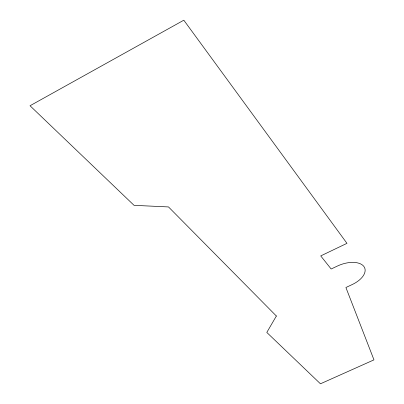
<?xml version="1.0" encoding="UTF-8"?>
<svg xmlns="http://www.w3.org/2000/svg" width="404" height="404" viewBox="0 0 404 404"><rect width="100%" height="100%" fill="white"/><g stroke="black" fill="none" stroke-linecap="round" stroke-linejoin="round"><path stroke-width="0.61" d="M276.366 316.014L266.802 332.436L320.448 383.8L373.973 359.868L345.9 287.507L352.086 284.613A21.104 11.398 -19.7 0 0 363.792 266.357A21.104 11.398 -19.7 0 0 337.552 265.978L331.164 269.008L320.731 255.909L346.97 243.344L183.815 20.2L30.027 105.747L134.047 205.338L168.503 206.939L276.366 316.014"/></g></svg>
